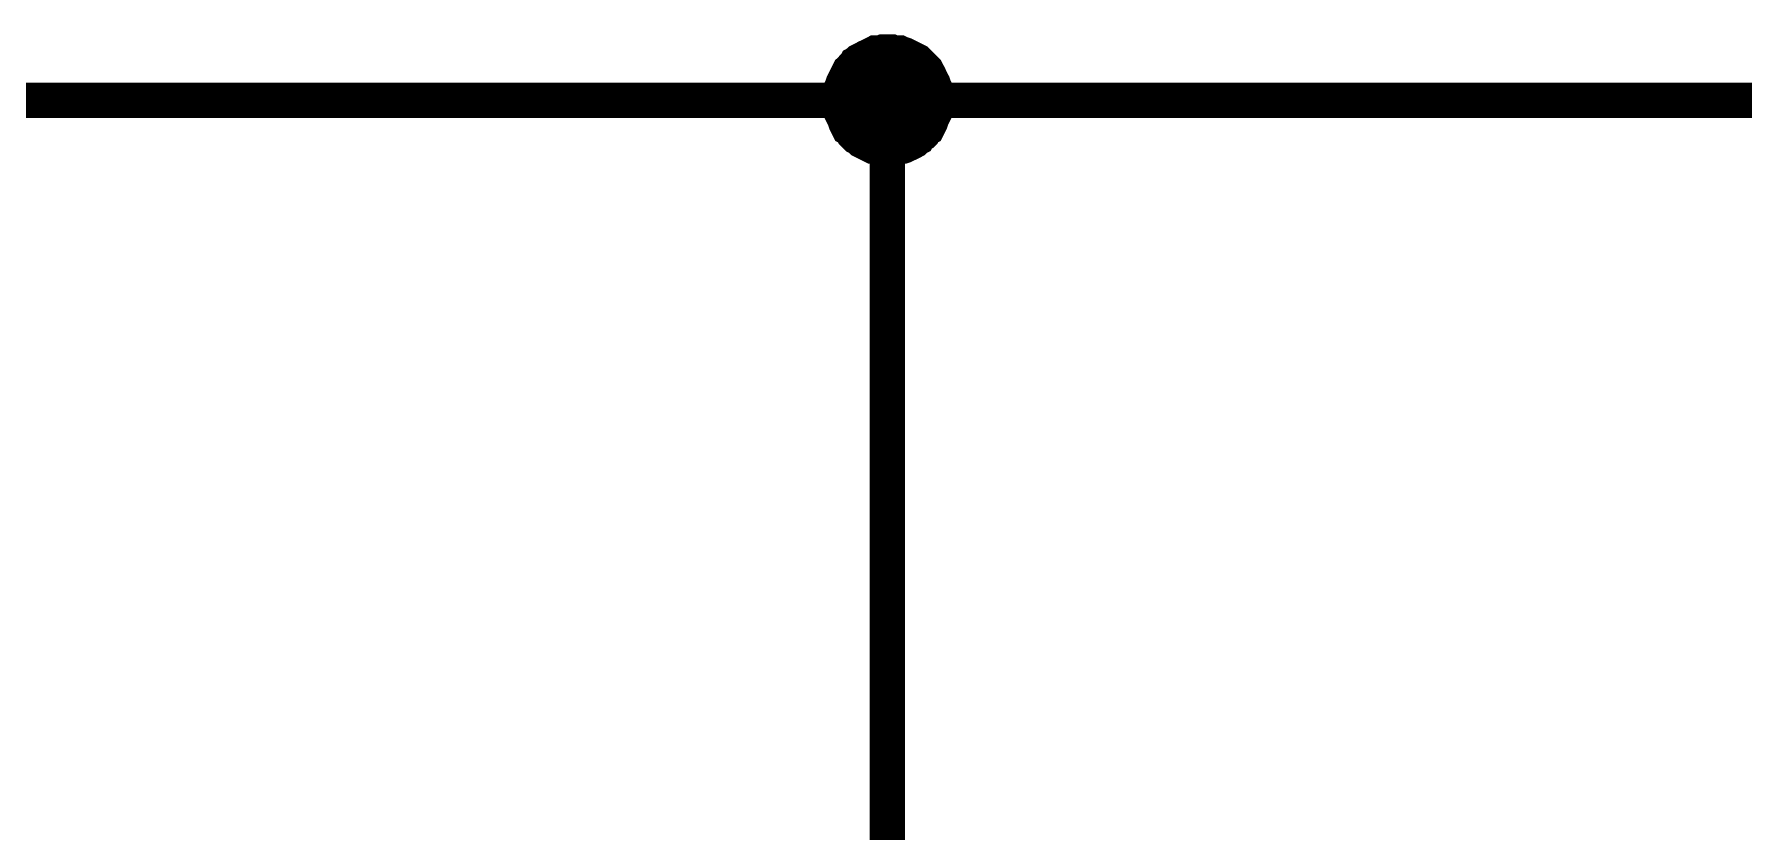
# Model space of a CAD drawing. Header units: millimetres. Extents: x 0 to 20.9, y 0 to 9.5.
# Drawn here: x 11.116 to 11.685, y 7.456 to 7.722 of the extents above; entities that cross this region are included whole.
import ezdxf

# ---------------------------------------------------------------- set-up
doc = ezdxf.new("R2010")
doc.units = ezdxf.units.MM
doc.header["$MEASUREMENT"] = 0
doc.layers.add('Sheet', color=255, linetype='Continuous')

msp = doc.modelspace()

# ---------------------------------------------------------------- linework, layer by layer
at = {"layer": 'Sheet'}
for points, const_width in [([(11.38039, 7.69974), (11.38039, 7.701), (11.38039, 7.70183), (11.38081, 7.70267), (11.38081, 7.70392), (11.38081, 7.70476), (11.38123, 7.70559), (11.38165, 7.70685), (11.38206, 7.70768), (11.38248, 7.70852), (11.3829, 7.70935), (11.38332, 7.71019), (11.38373, 7.71102), (11.38415, 7.71186), (11.38499, 7.71269), (11.3854, 7.71311), (11.38624, 7.71395), (11.38666, 7.71478), (11.38749, 7.7152), (11.38833, 7.71603), (11.38916, 7.71645), (11.39, 7.71687), (11.39083, 7.71729), (11.39167, 7.71771), (11.39251, 7.71812), (11.39334, 7.71854), (11.39418, 7.71896), (11.39501, 7.71938), (11.39626, 7.71938), (11.3971, 7.71938), (11.39794, 7.71979), (11.39919, 7.71979), (11.40002, 7.71979)], 0.0039), ([(11.38039, 7.69974), (11.38039, 7.701), (11.38039, 7.70183), (11.38081, 7.70267), (11.38081, 7.70392), (11.38081, 7.70476), (11.38123, 7.70559), (11.38165, 7.70685), (11.38206, 7.70768), (11.38248, 7.70852), (11.3829, 7.70935), (11.38332, 7.71019), (11.38373, 7.71102), (11.38415, 7.71186), (11.38499, 7.71269), (11.3854, 7.71311), (11.38624, 7.71395), (11.38666, 7.71478), (11.38749, 7.7152), (11.38833, 7.71603), (11.38916, 7.71645), (11.39, 7.71687), (11.39083, 7.71729), (11.39167, 7.71771), (11.39251, 7.71812), (11.39334, 7.71854), (11.39418, 7.71896), (11.39501, 7.71938), (11.39626, 7.71938), (11.3971, 7.71938), (11.39794, 7.71979), (11.39919, 7.71979), (11.40002, 7.71979)], 0.0039), ([(11.38039, 7.69974), (11.38039, 7.701), (11.38039, 7.70183), (11.38081, 7.70267), (11.38081, 7.70392), (11.38081, 7.70476), (11.38123, 7.70559), (11.38165, 7.70685), (11.38206, 7.70768), (11.38248, 7.70852), (11.3829, 7.70935), (11.38332, 7.71019), (11.38373, 7.71102), (11.38415, 7.71186), (11.38499, 7.71269), (11.3854, 7.71311), (11.38624, 7.71395), (11.38666, 7.71478), (11.38749, 7.7152), (11.38833, 7.71603), (11.38916, 7.71645), (11.39, 7.71687), (11.39083, 7.71729), (11.39167, 7.71771), (11.39251, 7.71812), (11.39334, 7.71854), (11.39418, 7.71896), (11.39501, 7.71938), (11.39626, 7.71938), (11.3971, 7.71938), (11.39794, 7.71979), (11.39919, 7.71979), (11.40002, 7.71979)], 0.0039), ([(11.38039, 7.69974), (11.38039, 7.701), (11.38039, 7.70183), (11.38081, 7.70267), (11.38081, 7.70392), (11.38081, 7.70476), (11.38123, 7.70559), (11.38165, 7.70685), (11.38206, 7.70768), (11.38248, 7.70852), (11.3829, 7.70935), (11.38332, 7.71019), (11.38373, 7.71102), (11.38415, 7.71186), (11.38499, 7.71269), (11.3854, 7.71311), (11.38624, 7.71395), (11.38666, 7.71478), (11.38749, 7.7152), (11.38833, 7.71603), (11.38916, 7.71645), (11.39, 7.71687), (11.39083, 7.71729), (11.39167, 7.71771), (11.39251, 7.71812), (11.39334, 7.71854), (11.39418, 7.71896), (11.39501, 7.71938), (11.39626, 7.71938), (11.3971, 7.71938), (11.39794, 7.71979), (11.39919, 7.71979), (11.40002, 7.71979)], 0.0039), ([(11.38039, 7.69974), (11.38039, 7.701), (11.38039, 7.70183), (11.38081, 7.70267), (11.38081, 7.70392), (11.38081, 7.70476), (11.38123, 7.70559), (11.38165, 7.70685), (11.38206, 7.70768), (11.38248, 7.70852), (11.3829, 7.70935), (11.38332, 7.71019), (11.38373, 7.71102), (11.38415, 7.71186), (11.38499, 7.71269), (11.3854, 7.71311), (11.38624, 7.71395), (11.38666, 7.71478), (11.38749, 7.7152), (11.38833, 7.71603), (11.38916, 7.71645), (11.39, 7.71687), (11.39083, 7.71729), (11.39167, 7.71771), (11.39251, 7.71812), (11.39334, 7.71854), (11.39418, 7.71896), (11.39501, 7.71938), (11.39626, 7.71938), (11.3971, 7.71938), (11.39794, 7.71979), (11.39919, 7.71979), (11.40002, 7.71979)], 0.0039), ([(11.38039, 7.69974), (11.38039, 7.701), (11.38039, 7.70183), (11.38081, 7.70267), (11.38081, 7.70392), (11.38081, 7.70476), (11.38123, 7.70559), (11.38165, 7.70685), (11.38206, 7.70768), (11.38248, 7.70852), (11.3829, 7.70935), (11.38332, 7.71019), (11.38373, 7.71102), (11.38415, 7.71186), (11.38499, 7.71269), (11.3854, 7.71311), (11.38624, 7.71395), (11.38666, 7.71478), (11.38749, 7.7152), (11.38833, 7.71603), (11.38916, 7.71645), (11.39, 7.71687), (11.39083, 7.71729), (11.39167, 7.71771), (11.39251, 7.71812), (11.39334, 7.71854), (11.39418, 7.71896), (11.39501, 7.71938), (11.39626, 7.71938), (11.3971, 7.71938), (11.39794, 7.71979), (11.39919, 7.71979), (11.40002, 7.71979)], 0.0039), ([(11.38039, 7.69974), (11.38039, 7.701), (11.38039, 7.70183), (11.38081, 7.70267), (11.38081, 7.70392), (11.38081, 7.70476), (11.38123, 7.70559), (11.38165, 7.70685), (11.38206, 7.70768), (11.38248, 7.70852), (11.3829, 7.70935), (11.38332, 7.71019), (11.38373, 7.71102), (11.38415, 7.71186), (11.38499, 7.71269), (11.3854, 7.71311), (11.38624, 7.71395), (11.38666, 7.71478), (11.38749, 7.7152), (11.38833, 7.71603), (11.38916, 7.71645), (11.39, 7.71687), (11.39083, 7.71729), (11.39167, 7.71771), (11.39251, 7.71812), (11.39334, 7.71854), (11.39418, 7.71896), (11.39501, 7.71938), (11.39626, 7.71938), (11.3971, 7.71938), (11.39794, 7.71979), (11.39919, 7.71979), (11.40002, 7.71979)], 0.0039), ([(11.38039, 7.69974), (11.38039, 7.701), (11.38039, 7.70183), (11.38081, 7.70267), (11.38081, 7.70392), (11.38081, 7.70476), (11.38123, 7.70559), (11.38165, 7.70685), (11.38206, 7.70768), (11.38248, 7.70852), (11.3829, 7.70935), (11.38332, 7.71019), (11.38373, 7.71102), (11.38415, 7.71186), (11.38499, 7.71269), (11.3854, 7.71311), (11.38624, 7.71395), (11.38666, 7.71478), (11.38749, 7.7152), (11.38833, 7.71603), (11.38916, 7.71645), (11.39, 7.71687), (11.39083, 7.71729), (11.39167, 7.71771), (11.39251, 7.71812), (11.39334, 7.71854), (11.39418, 7.71896), (11.39501, 7.71938), (11.39626, 7.71938), (11.3971, 7.71938), (11.39794, 7.71979), (11.39919, 7.71979), (11.40002, 7.71979)], 0.0039), ([(11.40002, 7.71979), (11.40002, 7.71979)], 0.0039), ([(11.40002, 7.71979), (11.40128, 7.71979), (11.40211, 7.71979), (11.40295, 7.71938), (11.4042, 7.71938), (11.40504, 7.71938), (11.40587, 7.71896), (11.40712, 7.71854), (11.40796, 7.71812), (11.4088, 7.71771), (11.40963, 7.71729), (11.41047, 7.71687), (11.4113, 7.71645), (11.41214, 7.71603), (11.41297, 7.7152), (11.41339, 7.71478), (11.41423, 7.71395), (11.41506, 7.71311), (11.41548, 7.71269), (11.41631, 7.71186), (11.41673, 7.71102), (11.41715, 7.71019), (11.41757, 7.70935), (11.41798, 7.70852), (11.4184, 7.70768), (11.41882, 7.70685), (11.41924, 7.70559), (11.41966, 7.70476), (11.41966, 7.70392), (11.41966, 7.70267), (11.42007, 7.70183), (11.42007, 7.701), (11.42007, 7.69974)], 0.0039), ([(11.40002, 7.71979), (11.40002, 7.71979)], 0.0039), ([(11.40002, 7.71979), (11.40128, 7.71979), (11.40211, 7.71979), (11.40295, 7.71938), (11.4042, 7.71938), (11.40504, 7.71938), (11.40587, 7.71896), (11.40712, 7.71854), (11.40796, 7.71812), (11.4088, 7.71771), (11.40963, 7.71729), (11.41047, 7.71687), (11.4113, 7.71645), (11.41214, 7.71603), (11.41297, 7.7152), (11.41339, 7.71478), (11.41423, 7.71395), (11.41506, 7.71311), (11.41548, 7.71269), (11.41631, 7.71186), (11.41673, 7.71102), (11.41715, 7.71019), (11.41757, 7.70935), (11.41798, 7.70852), (11.4184, 7.70768), (11.41882, 7.70685), (11.41924, 7.70559), (11.41966, 7.70476), (11.41966, 7.70392), (11.41966, 7.70267), (11.42007, 7.70183), (11.42007, 7.701), (11.42007, 7.69974)], 0.0039), ([(11.40002, 7.71979), (11.40002, 7.71979)], 0.0039), ([(11.40002, 7.71979), (11.40128, 7.71979), (11.40211, 7.71979), (11.40295, 7.71938), (11.4042, 7.71938), (11.40504, 7.71938), (11.40587, 7.71896), (11.40712, 7.71854), (11.40796, 7.71812), (11.4088, 7.71771), (11.40963, 7.71729), (11.41047, 7.71687), (11.4113, 7.71645), (11.41214, 7.71603), (11.41297, 7.7152), (11.41339, 7.71478), (11.41423, 7.71395), (11.41506, 7.71311), (11.41548, 7.71269), (11.41631, 7.71186), (11.41673, 7.71102), (11.41715, 7.71019), (11.41757, 7.70935), (11.41798, 7.70852), (11.4184, 7.70768), (11.41882, 7.70685), (11.41924, 7.70559), (11.41966, 7.70476), (11.41966, 7.70392), (11.41966, 7.70267), (11.42007, 7.70183), (11.42007, 7.701), (11.42007, 7.69974)], 0.0039), ([(11.40002, 7.71979), (11.40002, 7.71979)], 0.0039), ([(11.40002, 7.71979), (11.40128, 7.71979), (11.40211, 7.71979), (11.40295, 7.71938), (11.4042, 7.71938), (11.40504, 7.71938), (11.40587, 7.71896), (11.40712, 7.71854), (11.40796, 7.71812), (11.4088, 7.71771), (11.40963, 7.71729), (11.41047, 7.71687), (11.4113, 7.71645), (11.41214, 7.71603), (11.41297, 7.7152), (11.41339, 7.71478), (11.41423, 7.71395), (11.41506, 7.71311), (11.41548, 7.71269), (11.41631, 7.71186), (11.41673, 7.71102), (11.41715, 7.71019), (11.41757, 7.70935), (11.41798, 7.70852), (11.4184, 7.70768), (11.41882, 7.70685), (11.41924, 7.70559), (11.41966, 7.70476), (11.41966, 7.70392), (11.41966, 7.70267), (11.42007, 7.70183), (11.42007, 7.701), (11.42007, 7.69974)], 0.0039), ([(11.40002, 7.71979), (11.40002, 7.71979)], 0.0039), ([(11.40002, 7.71979), (11.40128, 7.71979), (11.40211, 7.71979), (11.40295, 7.71938), (11.4042, 7.71938), (11.40504, 7.71938), (11.40587, 7.71896), (11.40712, 7.71854), (11.40796, 7.71812), (11.4088, 7.71771), (11.40963, 7.71729), (11.41047, 7.71687), (11.4113, 7.71645), (11.41214, 7.71603), (11.41297, 7.7152), (11.41339, 7.71478), (11.41423, 7.71395), (11.41506, 7.71311), (11.41548, 7.71269), (11.41631, 7.71186), (11.41673, 7.71102), (11.41715, 7.71019), (11.41757, 7.70935), (11.41798, 7.70852), (11.4184, 7.70768), (11.41882, 7.70685), (11.41924, 7.70559), (11.41966, 7.70476), (11.41966, 7.70392), (11.41966, 7.70267), (11.42007, 7.70183), (11.42007, 7.701), (11.42007, 7.69974)], 0.0039), ([(11.40002, 7.71979), (11.40002, 7.71979)], 0.0039), ([(11.40002, 7.71979), (11.40128, 7.71979), (11.40211, 7.71979), (11.40295, 7.71938), (11.4042, 7.71938), (11.40504, 7.71938), (11.40587, 7.71896), (11.40712, 7.71854), (11.40796, 7.71812), (11.4088, 7.71771), (11.40963, 7.71729), (11.41047, 7.71687), (11.4113, 7.71645), (11.41214, 7.71603), (11.41297, 7.7152), (11.41339, 7.71478), (11.41423, 7.71395), (11.41506, 7.71311), (11.41548, 7.71269), (11.41631, 7.71186), (11.41673, 7.71102), (11.41715, 7.71019), (11.41757, 7.70935), (11.41798, 7.70852), (11.4184, 7.70768), (11.41882, 7.70685), (11.41924, 7.70559), (11.41966, 7.70476), (11.41966, 7.70392), (11.41966, 7.70267), (11.42007, 7.70183), (11.42007, 7.701), (11.42007, 7.69974)], 0.0039), ([(11.40002, 7.71979), (11.40002, 7.71979)], 0.0039), ([(11.40002, 7.71979), (11.40128, 7.71979), (11.40211, 7.71979), (11.40295, 7.71938), (11.4042, 7.71938), (11.40504, 7.71938), (11.40587, 7.71896), (11.40712, 7.71854), (11.40796, 7.71812), (11.4088, 7.71771), (11.40963, 7.71729), (11.41047, 7.71687), (11.4113, 7.71645), (11.41214, 7.71603), (11.41297, 7.7152), (11.41339, 7.71478), (11.41423, 7.71395), (11.41506, 7.71311), (11.41548, 7.71269), (11.41631, 7.71186), (11.41673, 7.71102), (11.41715, 7.71019), (11.41757, 7.70935), (11.41798, 7.70852), (11.4184, 7.70768), (11.41882, 7.70685), (11.41924, 7.70559), (11.41966, 7.70476), (11.41966, 7.70392), (11.41966, 7.70267), (11.42007, 7.70183), (11.42007, 7.701), (11.42007, 7.69974)], 0.0039), ([(11.40002, 7.71979), (11.40002, 7.71979)], 0.0039), ([(11.40002, 7.71979), (11.40128, 7.71979), (11.40211, 7.71979), (11.40295, 7.71938), (11.4042, 7.71938), (11.40504, 7.71938), (11.40587, 7.71896), (11.40712, 7.71854), (11.40796, 7.71812), (11.4088, 7.71771), (11.40963, 7.71729), (11.41047, 7.71687), (11.4113, 7.71645), (11.41214, 7.71603), (11.41297, 7.7152), (11.41339, 7.71478), (11.41423, 7.71395), (11.41506, 7.71311), (11.41548, 7.71269), (11.41631, 7.71186), (11.41673, 7.71102), (11.41715, 7.71019), (11.41757, 7.70935), (11.41798, 7.70852), (11.4184, 7.70768), (11.41882, 7.70685), (11.41924, 7.70559), (11.41966, 7.70476), (11.41966, 7.70392), (11.41966, 7.70267), (11.42007, 7.70183), (11.42007, 7.701), (11.42007, 7.69974)], 0.0039), ([(10.40049, 7.69974), (11.00029, 7.69974), (11.40044, 7.69974), (12.00025, 7.69974), (12.40039, 7.69974), (13.0002, 7.69974), (13.40034, 7.69974), (14.00015, 7.69974), (14.40029, 7.69974), (15.0001, 7.69974), (15.40025, 7.69974), (16.00005, 7.69974), (16.4002, 7.69974), (17, 7.69974), (17.40015, 7.69974), (17.99995, 7.69974), (18.4001, 7.69974), (18.4001, 7.49925)], 0.0118), ([(11.40002, 7.69974), (11.40002, 7.49967)], 0.0118), ([(11.40002, 7.6797), (11.39919, 7.6797), (11.39794, 7.6797), (11.3971, 7.68011), (11.39626, 7.68011), (11.39501, 7.68053), (11.39418, 7.68053), (11.39334, 7.68095), (11.39251, 7.68137), (11.39167, 7.68178), (11.39083, 7.6822), (11.39, 7.68262), (11.38916, 7.68304), (11.38833, 7.68387), (11.38749, 7.68429), (11.38666, 7.68513), (11.38624, 7.68554), (11.3854, 7.68638), (11.38499, 7.68721), (11.38415, 7.68763), (11.38373, 7.68847), (11.38332, 7.6893), (11.3829, 7.69014), (11.38248, 7.69097), (11.38206, 7.69223), (11.38165, 7.69306), (11.38123, 7.6939), (11.38081, 7.69473), (11.38081, 7.69557), (11.38081, 7.69682), (11.38039, 7.69766), (11.38039, 7.69891), (11.38039, 7.69974)], 0.0039), ([(11.38039, 7.69974), (11.38039, 7.69974)], 0.0039), ([(11.40002, 7.6797), (11.39919, 7.6797), (11.39794, 7.6797), (11.3971, 7.68011), (11.39626, 7.68011), (11.39501, 7.68053), (11.39418, 7.68053), (11.39334, 7.68095), (11.39251, 7.68137), (11.39167, 7.68178), (11.39083, 7.6822), (11.39, 7.68262), (11.38916, 7.68304), (11.38833, 7.68387), (11.38749, 7.68429), (11.38666, 7.68513), (11.38624, 7.68554), (11.3854, 7.68638), (11.38499, 7.68721), (11.38415, 7.68763), (11.38373, 7.68847), (11.38332, 7.6893), (11.3829, 7.69014), (11.38248, 7.69097), (11.38206, 7.69223), (11.38165, 7.69306), (11.38123, 7.6939), (11.38081, 7.69473), (11.38081, 7.69557), (11.38081, 7.69682), (11.38039, 7.69766), (11.38039, 7.69891), (11.38039, 7.69974)], 0.0039), ([(11.38039, 7.69974), (11.38039, 7.69974)], 0.0039), ([(11.40002, 7.6797), (11.39919, 7.6797), (11.39794, 7.6797), (11.3971, 7.68011), (11.39626, 7.68011), (11.39501, 7.68053), (11.39418, 7.68053), (11.39334, 7.68095), (11.39251, 7.68137), (11.39167, 7.68178), (11.39083, 7.6822), (11.39, 7.68262), (11.38916, 7.68304), (11.38833, 7.68387), (11.38749, 7.68429), (11.38666, 7.68513), (11.38624, 7.68554), (11.3854, 7.68638), (11.38499, 7.68721), (11.38415, 7.68763), (11.38373, 7.68847), (11.38332, 7.6893), (11.3829, 7.69014), (11.38248, 7.69097), (11.38206, 7.69223), (11.38165, 7.69306), (11.38123, 7.6939), (11.38081, 7.69473), (11.38081, 7.69557), (11.38081, 7.69682), (11.38039, 7.69766), (11.38039, 7.69891), (11.38039, 7.69974)], 0.0039), ([(11.38039, 7.69974), (11.38039, 7.69974)], 0.0039), ([(11.40002, 7.6797), (11.39919, 7.6797), (11.39794, 7.6797), (11.3971, 7.68011), (11.39626, 7.68011), (11.39501, 7.68053), (11.39418, 7.68053), (11.39334, 7.68095), (11.39251, 7.68137), (11.39167, 7.68178), (11.39083, 7.6822), (11.39, 7.68262), (11.38916, 7.68304), (11.38833, 7.68387), (11.38749, 7.68429), (11.38666, 7.68513), (11.38624, 7.68554), (11.3854, 7.68638), (11.38499, 7.68721), (11.38415, 7.68763), (11.38373, 7.68847), (11.38332, 7.6893), (11.3829, 7.69014), (11.38248, 7.69097), (11.38206, 7.69223), (11.38165, 7.69306), (11.38123, 7.6939), (11.38081, 7.69473), (11.38081, 7.69557), (11.38081, 7.69682), (11.38039, 7.69766), (11.38039, 7.69891), (11.38039, 7.69974)], 0.0039), ([(11.38039, 7.69974), (11.38039, 7.69974)], 0.0039), ([(11.40002, 7.6797), (11.39919, 7.6797), (11.39794, 7.6797), (11.3971, 7.68011), (11.39626, 7.68011), (11.39501, 7.68053), (11.39418, 7.68053), (11.39334, 7.68095), (11.39251, 7.68137), (11.39167, 7.68178), (11.39083, 7.6822), (11.39, 7.68262), (11.38916, 7.68304), (11.38833, 7.68387), (11.38749, 7.68429), (11.38666, 7.68513), (11.38624, 7.68554), (11.3854, 7.68638), (11.38499, 7.68721), (11.38415, 7.68763), (11.38373, 7.68847), (11.38332, 7.6893), (11.3829, 7.69014), (11.38248, 7.69097), (11.38206, 7.69223), (11.38165, 7.69306), (11.38123, 7.6939), (11.38081, 7.69473), (11.38081, 7.69557), (11.38081, 7.69682), (11.38039, 7.69766), (11.38039, 7.69891), (11.38039, 7.69974)], 0.0039), ([(11.38039, 7.69974), (11.38039, 7.69974)], 0.0039), ([(11.40002, 7.6797), (11.39919, 7.6797), (11.39794, 7.6797), (11.3971, 7.68011), (11.39626, 7.68011), (11.39501, 7.68053), (11.39418, 7.68053), (11.39334, 7.68095), (11.39251, 7.68137), (11.39167, 7.68178), (11.39083, 7.6822), (11.39, 7.68262), (11.38916, 7.68304), (11.38833, 7.68387), (11.38749, 7.68429), (11.38666, 7.68513), (11.38624, 7.68554), (11.3854, 7.68638), (11.38499, 7.68721), (11.38415, 7.68763), (11.38373, 7.68847), (11.38332, 7.6893), (11.3829, 7.69014), (11.38248, 7.69097), (11.38206, 7.69223), (11.38165, 7.69306), (11.38123, 7.6939), (11.38081, 7.69473), (11.38081, 7.69557), (11.38081, 7.69682), (11.38039, 7.69766), (11.38039, 7.69891), (11.38039, 7.69974)], 0.0039), ([(11.38039, 7.69974), (11.38039, 7.69974)], 0.0039), ([(11.40002, 7.6797), (11.39919, 7.6797), (11.39794, 7.6797), (11.3971, 7.68011), (11.39626, 7.68011), (11.39501, 7.68053), (11.39418, 7.68053), (11.39334, 7.68095), (11.39251, 7.68137), (11.39167, 7.68178), (11.39083, 7.6822), (11.39, 7.68262), (11.38916, 7.68304), (11.38833, 7.68387), (11.38749, 7.68429), (11.38666, 7.68513), (11.38624, 7.68554), (11.3854, 7.68638), (11.38499, 7.68721), (11.38415, 7.68763), (11.38373, 7.68847), (11.38332, 7.6893), (11.3829, 7.69014), (11.38248, 7.69097), (11.38206, 7.69223), (11.38165, 7.69306), (11.38123, 7.6939), (11.38081, 7.69473), (11.38081, 7.69557), (11.38081, 7.69682), (11.38039, 7.69766), (11.38039, 7.69891), (11.38039, 7.69974)], 0.0039), ([(11.38039, 7.69974), (11.38039, 7.69974)], 0.0039), ([(11.40002, 7.6797), (11.39919, 7.6797), (11.39794, 7.6797), (11.3971, 7.68011), (11.39626, 7.68011), (11.39501, 7.68053), (11.39418, 7.68053), (11.39334, 7.68095), (11.39251, 7.68137), (11.39167, 7.68178), (11.39083, 7.6822), (11.39, 7.68262), (11.38916, 7.68304), (11.38833, 7.68387), (11.38749, 7.68429), (11.38666, 7.68513), (11.38624, 7.68554), (11.3854, 7.68638), (11.38499, 7.68721), (11.38415, 7.68763), (11.38373, 7.68847), (11.38332, 7.6893), (11.3829, 7.69014), (11.38248, 7.69097), (11.38206, 7.69223), (11.38165, 7.69306), (11.38123, 7.6939), (11.38081, 7.69473), (11.38081, 7.69557), (11.38081, 7.69682), (11.38039, 7.69766), (11.38039, 7.69891), (11.38039, 7.69974)], 0.0039), ([(11.38039, 7.69974), (11.38039, 7.69974)], 0.0039), ([(11.42007, 7.69974), (11.42007, 7.69891), (11.42007, 7.69766), (11.41966, 7.69682), (11.41966, 7.69557), (11.41966, 7.69473), (11.41924, 7.6939), (11.41882, 7.69306), (11.4184, 7.69223), (11.41798, 7.69097), (11.41757, 7.69014), (11.41715, 7.6893), (11.41673, 7.68847), (11.41631, 7.68763), (11.41548, 7.68721), (11.41506, 7.68638), (11.41423, 7.68554), (11.41339, 7.68513), (11.41297, 7.68429), (11.41214, 7.68387), (11.4113, 7.68304), (11.41047, 7.68262), (11.40963, 7.6822), (11.4088, 7.68178), (11.40796, 7.68137), (11.40712, 7.68095), (11.40587, 7.68053), (11.40504, 7.68053), (11.4042, 7.68011), (11.40295, 7.68011), (11.40211, 7.6797), (11.40128, 7.6797), (11.40002, 7.6797)], 0.0039), ([(11.42007, 7.69974), (11.42007, 7.69891), (11.42007, 7.69766), (11.41966, 7.69682), (11.41966, 7.69557), (11.41966, 7.69473), (11.41924, 7.6939), (11.41882, 7.69306), (11.4184, 7.69223), (11.41798, 7.69097), (11.41757, 7.69014), (11.41715, 7.6893), (11.41673, 7.68847), (11.41631, 7.68763), (11.41548, 7.68721), (11.41506, 7.68638), (11.41423, 7.68554), (11.41339, 7.68513), (11.41297, 7.68429), (11.41214, 7.68387), (11.4113, 7.68304), (11.41047, 7.68262), (11.40963, 7.6822), (11.4088, 7.68178), (11.40796, 7.68137), (11.40712, 7.68095), (11.40587, 7.68053), (11.40504, 7.68053), (11.4042, 7.68011), (11.40295, 7.68011), (11.40211, 7.6797), (11.40128, 7.6797), (11.40002, 7.6797)], 0.0039), ([(11.42007, 7.69974), (11.42007, 7.69891), (11.42007, 7.69766), (11.41966, 7.69682), (11.41966, 7.69557), (11.41966, 7.69473), (11.41924, 7.6939), (11.41882, 7.69306), (11.4184, 7.69223), (11.41798, 7.69097), (11.41757, 7.69014), (11.41715, 7.6893), (11.41673, 7.68847), (11.41631, 7.68763), (11.41548, 7.68721), (11.41506, 7.68638), (11.41423, 7.68554), (11.41339, 7.68513), (11.41297, 7.68429), (11.41214, 7.68387), (11.4113, 7.68304), (11.41047, 7.68262), (11.40963, 7.6822), (11.4088, 7.68178), (11.40796, 7.68137), (11.40712, 7.68095), (11.40587, 7.68053), (11.40504, 7.68053), (11.4042, 7.68011), (11.40295, 7.68011), (11.40211, 7.6797), (11.40128, 7.6797), (11.40002, 7.6797)], 0.0039), ([(11.42007, 7.69974), (11.42007, 7.69891), (11.42007, 7.69766), (11.41966, 7.69682), (11.41966, 7.69557), (11.41966, 7.69473), (11.41924, 7.6939), (11.41882, 7.69306), (11.4184, 7.69223), (11.41798, 7.69097), (11.41757, 7.69014), (11.41715, 7.6893), (11.41673, 7.68847), (11.41631, 7.68763), (11.41548, 7.68721), (11.41506, 7.68638), (11.41423, 7.68554), (11.41339, 7.68513), (11.41297, 7.68429), (11.41214, 7.68387), (11.4113, 7.68304), (11.41047, 7.68262), (11.40963, 7.6822), (11.4088, 7.68178), (11.40796, 7.68137), (11.40712, 7.68095), (11.40587, 7.68053), (11.40504, 7.68053), (11.4042, 7.68011), (11.40295, 7.68011), (11.40211, 7.6797), (11.40128, 7.6797), (11.40002, 7.6797)], 0.0039), ([(11.42007, 7.69974), (11.42007, 7.69891), (11.42007, 7.69766), (11.41966, 7.69682), (11.41966, 7.69557), (11.41966, 7.69473), (11.41924, 7.6939), (11.41882, 7.69306), (11.4184, 7.69223), (11.41798, 7.69097), (11.41757, 7.69014), (11.41715, 7.6893), (11.41673, 7.68847), (11.41631, 7.68763), (11.41548, 7.68721), (11.41506, 7.68638), (11.41423, 7.68554), (11.41339, 7.68513), (11.41297, 7.68429), (11.41214, 7.68387), (11.4113, 7.68304), (11.41047, 7.68262), (11.40963, 7.6822), (11.4088, 7.68178), (11.40796, 7.68137), (11.40712, 7.68095), (11.40587, 7.68053), (11.40504, 7.68053), (11.4042, 7.68011), (11.40295, 7.68011), (11.40211, 7.6797), (11.40128, 7.6797), (11.40002, 7.6797)], 0.0039), ([(11.42007, 7.69974), (11.42007, 7.69891), (11.42007, 7.69766), (11.41966, 7.69682), (11.41966, 7.69557), (11.41966, 7.69473), (11.41924, 7.6939), (11.41882, 7.69306), (11.4184, 7.69223), (11.41798, 7.69097), (11.41757, 7.69014), (11.41715, 7.6893), (11.41673, 7.68847), (11.41631, 7.68763), (11.41548, 7.68721), (11.41506, 7.68638), (11.41423, 7.68554), (11.41339, 7.68513), (11.41297, 7.68429), (11.41214, 7.68387), (11.4113, 7.68304), (11.41047, 7.68262), (11.40963, 7.6822), (11.4088, 7.68178), (11.40796, 7.68137), (11.40712, 7.68095), (11.40587, 7.68053), (11.40504, 7.68053), (11.4042, 7.68011), (11.40295, 7.68011), (11.40211, 7.6797), (11.40128, 7.6797), (11.40002, 7.6797)], 0.0039), ([(11.42007, 7.69974), (11.42007, 7.69891), (11.42007, 7.69766), (11.41966, 7.69682), (11.41966, 7.69557), (11.41966, 7.69473), (11.41924, 7.6939), (11.41882, 7.69306), (11.4184, 7.69223), (11.41798, 7.69097), (11.41757, 7.69014), (11.41715, 7.6893), (11.41673, 7.68847), (11.41631, 7.68763), (11.41548, 7.68721), (11.41506, 7.68638), (11.41423, 7.68554), (11.41339, 7.68513), (11.41297, 7.68429), (11.41214, 7.68387), (11.4113, 7.68304), (11.41047, 7.68262), (11.40963, 7.6822), (11.4088, 7.68178), (11.40796, 7.68137), (11.40712, 7.68095), (11.40587, 7.68053), (11.40504, 7.68053), (11.4042, 7.68011), (11.40295, 7.68011), (11.40211, 7.6797), (11.40128, 7.6797), (11.40002, 7.6797)], 0.0039), ([(11.42007, 7.69974), (11.42007, 7.69891), (11.42007, 7.69766), (11.41966, 7.69682), (11.41966, 7.69557), (11.41966, 7.69473), (11.41924, 7.6939), (11.41882, 7.69306), (11.4184, 7.69223), (11.41798, 7.69097), (11.41757, 7.69014), (11.41715, 7.6893), (11.41673, 7.68847), (11.41631, 7.68763), (11.41548, 7.68721), (11.41506, 7.68638), (11.41423, 7.68554), (11.41339, 7.68513), (11.41297, 7.68429), (11.41214, 7.68387), (11.4113, 7.68304), (11.41047, 7.68262), (11.40963, 7.6822), (11.4088, 7.68178), (11.40796, 7.68137), (11.40712, 7.68095), (11.40587, 7.68053), (11.40504, 7.68053), (11.4042, 7.68011), (11.40295, 7.68011), (11.40211, 7.6797), (11.40128, 7.6797), (11.40002, 7.6797)], 0.0039), ([(11.42007, 7.69974), (11.42007, 7.69974), (11.42007, 7.69974), (11.42007, 7.69974), (11.42007, 7.69974), (11.42007, 7.69974), (11.42007, 7.69974), (11.42007, 7.69974), (11.42007, 7.69974), (11.42007, 7.69974), (11.42007, 7.69974), (11.42007, 7.69974), (11.42007, 7.69974), (11.42007, 7.69974), (11.42007, 7.69974), (11.42007, 7.69974), (11.42007, 7.69974), (11.42007, 7.69974), (11.42007, 7.69974), (11.42007, 7.69974), (11.42007, 7.69974), (11.42007, 7.69974), (11.42007, 7.69974), (11.42007, 7.69974), (11.42007, 7.69974), (11.42007, 7.69974), (11.42007, 7.69974), (11.42007, 7.69974), (11.42007, 7.69974), (11.42007, 7.69974), (11.42007, 7.69974), (11.42007, 7.69974), (11.42007, 7.69974)], 0.0039), ([(11.42007, 7.69974), (11.42007, 7.69974)], 0.0039), ([(11.42007, 7.69974), (11.42007, 7.69974), (11.42007, 7.69974), (11.42007, 7.69974), (11.42007, 7.69974), (11.42007, 7.69974), (11.42007, 7.69974), (11.42007, 7.69974), (11.42007, 7.69974), (11.42007, 7.69974), (11.42007, 7.69974), (11.42007, 7.69974), (11.42007, 7.69974), (11.42007, 7.69974), (11.42007, 7.69974), (11.42007, 7.69974), (11.42007, 7.69974), (11.42007, 7.69974), (11.42007, 7.69974), (11.42007, 7.69974), (11.42007, 7.69974), (11.42007, 7.69974), (11.42007, 7.69974), (11.42007, 7.69974), (11.42007, 7.69974), (11.42007, 7.69974), (11.42007, 7.69974), (11.42007, 7.69974), (11.42007, 7.69974), (11.42007, 7.69974), (11.42007, 7.69974), (11.42007, 7.69974), (11.42007, 7.69974)], 0.0039), ([(11.42007, 7.69974), (11.42007, 7.69974)], 0.0039), ([(11.42007, 7.69974), (11.42007, 7.69974), (11.42007, 7.69974), (11.42007, 7.69974), (11.42007, 7.69974), (11.42007, 7.69974), (11.42007, 7.69974), (11.42007, 7.69974), (11.42007, 7.69974), (11.42007, 7.69974), (11.42007, 7.69974), (11.42007, 7.69974), (11.42007, 7.69974), (11.42007, 7.69974), (11.42007, 7.69974), (11.42007, 7.69974), (11.42007, 7.69974), (11.42007, 7.69974), (11.42007, 7.69974), (11.42007, 7.69974), (11.42007, 7.69974), (11.42007, 7.69974), (11.42007, 7.69974), (11.42007, 7.69974), (11.42007, 7.69974), (11.42007, 7.69974), (11.42007, 7.69974), (11.42007, 7.69974), (11.42007, 7.69974), (11.42007, 7.69974), (11.42007, 7.69974), (11.42007, 7.69974), (11.42007, 7.69974)], 0.0039), ([(11.42007, 7.69974), (11.42007, 7.69974)], 0.0039), ([(11.42007, 7.69974), (11.42007, 7.69974), (11.42007, 7.69974), (11.42007, 7.69974), (11.42007, 7.69974), (11.42007, 7.69974), (11.42007, 7.69974), (11.42007, 7.69974), (11.42007, 7.69974), (11.42007, 7.69974), (11.42007, 7.69974), (11.42007, 7.69974), (11.42007, 7.69974), (11.42007, 7.69974), (11.42007, 7.69974), (11.42007, 7.69974), (11.42007, 7.69974), (11.42007, 7.69974), (11.42007, 7.69974), (11.42007, 7.69974), (11.42007, 7.69974), (11.42007, 7.69974), (11.42007, 7.69974), (11.42007, 7.69974), (11.42007, 7.69974), (11.42007, 7.69974), (11.42007, 7.69974), (11.42007, 7.69974), (11.42007, 7.69974), (11.42007, 7.69974), (11.42007, 7.69974), (11.42007, 7.69974), (11.42007, 7.69974)], 0.0039), ([(11.42007, 7.69974), (11.42007, 7.69974)], 0.0039), ([(11.42007, 7.69974), (11.42007, 7.69974), (11.42007, 7.69974), (11.42007, 7.69974), (11.42007, 7.69974), (11.42007, 7.69974), (11.42007, 7.69974), (11.42007, 7.69974), (11.42007, 7.69974), (11.42007, 7.69974), (11.42007, 7.69974), (11.42007, 7.69974), (11.42007, 7.69974), (11.42007, 7.69974), (11.42007, 7.69974), (11.42007, 7.69974), (11.42007, 7.69974), (11.42007, 7.69974), (11.42007, 7.69974), (11.42007, 7.69974), (11.42007, 7.69974), (11.42007, 7.69974), (11.42007, 7.69974), (11.42007, 7.69974), (11.42007, 7.69974), (11.42007, 7.69974), (11.42007, 7.69974), (11.42007, 7.69974), (11.42007, 7.69974), (11.42007, 7.69974), (11.42007, 7.69974), (11.42007, 7.69974), (11.42007, 7.69974)], 0.0039), ([(11.42007, 7.69974), (11.42007, 7.69974)], 0.0039), ([(11.42007, 7.69974), (11.42007, 7.69974), (11.42007, 7.69974), (11.42007, 7.69974), (11.42007, 7.69974), (11.42007, 7.69974), (11.42007, 7.69974), (11.42007, 7.69974), (11.42007, 7.69974), (11.42007, 7.69974), (11.42007, 7.69974), (11.42007, 7.69974), (11.42007, 7.69974), (11.42007, 7.69974), (11.42007, 7.69974), (11.42007, 7.69974), (11.42007, 7.69974), (11.42007, 7.69974), (11.42007, 7.69974), (11.42007, 7.69974), (11.42007, 7.69974), (11.42007, 7.69974), (11.42007, 7.69974), (11.42007, 7.69974), (11.42007, 7.69974), (11.42007, 7.69974), (11.42007, 7.69974), (11.42007, 7.69974), (11.42007, 7.69974), (11.42007, 7.69974), (11.42007, 7.69974), (11.42007, 7.69974), (11.42007, 7.69974)], 0.0039), ([(11.42007, 7.69974), (11.42007, 7.69974)], 0.0039), ([(11.42007, 7.69974), (11.42007, 7.69974), (11.42007, 7.69974), (11.42007, 7.69974), (11.42007, 7.69974), (11.42007, 7.69974), (11.42007, 7.69974), (11.42007, 7.69974), (11.42007, 7.69974), (11.42007, 7.69974), (11.42007, 7.69974), (11.42007, 7.69974), (11.42007, 7.69974), (11.42007, 7.69974), (11.42007, 7.69974), (11.42007, 7.69974), (11.42007, 7.69974), (11.42007, 7.69974), (11.42007, 7.69974), (11.42007, 7.69974), (11.42007, 7.69974), (11.42007, 7.69974), (11.42007, 7.69974), (11.42007, 7.69974), (11.42007, 7.69974), (11.42007, 7.69974), (11.42007, 7.69974), (11.42007, 7.69974), (11.42007, 7.69974), (11.42007, 7.69974), (11.42007, 7.69974), (11.42007, 7.69974), (11.42007, 7.69974)], 0.0039), ([(11.42007, 7.69974), (11.42007, 7.69974)], 0.0039), ([(11.42007, 7.69974), (11.42007, 7.69974), (11.42007, 7.69974), (11.42007, 7.69974), (11.42007, 7.69974), (11.42007, 7.69974), (11.42007, 7.69974), (11.42007, 7.69974), (11.42007, 7.69974), (11.42007, 7.69974), (11.42007, 7.69974), (11.42007, 7.69974), (11.42007, 7.69974), (11.42007, 7.69974), (11.42007, 7.69974), (11.42007, 7.69974), (11.42007, 7.69974), (11.42007, 7.69974), (11.42007, 7.69974), (11.42007, 7.69974), (11.42007, 7.69974), (11.42007, 7.69974), (11.42007, 7.69974), (11.42007, 7.69974), (11.42007, 7.69974), (11.42007, 7.69974), (11.42007, 7.69974), (11.42007, 7.69974), (11.42007, 7.69974), (11.42007, 7.69974), (11.42007, 7.69974), (11.42007, 7.69974), (11.42007, 7.69974)], 0.0039), ([(11.42007, 7.69974), (11.42007, 7.69974)], 0.0039), ([(11.40002, 7.40151), (11.40002, 7.49967)], 0.0118)]:
    msp.add_lwpolyline(points, dxfattribs=dict(at, const_width=const_width))
at = {"layer": 'Sheet', "const_width": 0.02}
msp.add_lwpolyline([(11.39, 7.7, 1), (11.41, 7.7, 1)], format="xyb", close=True, dxfattribs=at)

doc.saveas('drawing.dxf')
